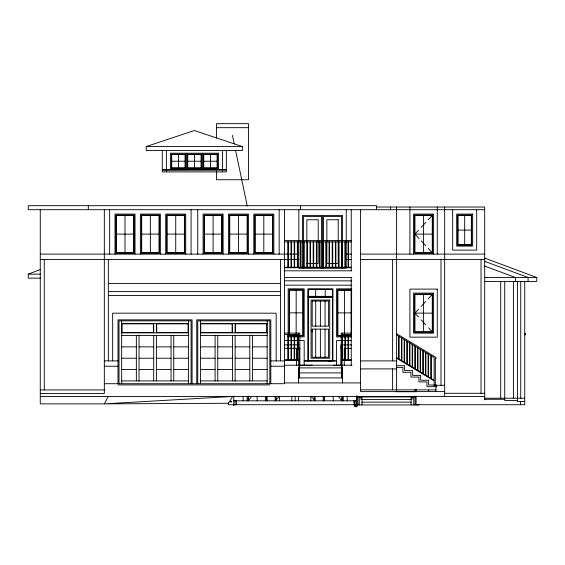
<?xml version="1.0" encoding="UTF-8"?>
<svg xmlns="http://www.w3.org/2000/svg" width="565" height="565" viewBox="0 0 565 565"><rect width="100%" height="100%" fill="white"/><g stroke="black" fill="none" stroke-linecap="round" stroke-linejoin="round"><path stroke-width="0.85" d="M296.145 335.871L296.18 290.163M312.184 332.093L312.184 329.127L328.583 329.141L328.562 357.235L312.184 357.221L312.184 329.127M315.687 296.35L315.687 289.344M325.03 357.235L325.052 329.141M307.861 360.908L307.861 288.835L332.933 288.856L332.884 360.929L336.535 360.929L336.535 365.223M336.535 360.929L336.556 340.575L351.741 340.589M344.283 365.223L344.29 348.33L351.755 348.33M325.186 296.357L325.285 289.351M108.254 396.461L104.327 403.862L40.263 403.862L40.263 209.7M251.121 397.216L248.134 400.804L248.134 396.496M233.776 400.818L356.572 400.804M419.018 238.487L414.922 234.101L418.552 230.188M421.208 227.328L425.749 222.433M428.185 219.813L432.274 215.413L414.922 215.413L414.922 252.781L432.274 252.781L432.274 215.413M418.552 317.043L414.922 313.13L418.552 309.217M421.158 306.414L425.699 301.519M428.185 298.85L432.274 294.443L414.922 294.443L414.922 331.817L432.274 331.817L432.274 294.443M162.282 169.62L226.346 169.521M40.532 278.142L28.25 278.142L28.25 274.138L40.518 269.463M146.264 146.54L194.311 130.522L242.357 146.54L242.357 150.544L146.264 150.544L146.264 146.54L242.357 146.54M233.783 404.766L235.118 404.724L235.118 400.359M162.282 170.27L226.346 170.171M216.473 127.676L248.508 127.676M171.725 161.223L185.073 161.223M187.742 161.223L201.084 161.223M203.753 161.223L217.101 161.223M376.445 207.03L484.699 207.03L484.699 399.907M484.699 209.7L28.25 209.7L28.25 205.695L376.594 205.695L376.594 209.7M458.003 230.096L471.351 230.096M116.334 234.101L133.686 234.101M141.695 234.101L159.048 234.101M166.717 234.101L184.402 234.101M204.424 234.101L221.777 234.101M229.778 234.101L247.131 234.101M254.808 234.101L272.492 234.101M414.922 234.101L432.274 234.101M284.499 240.556L351.232 240.556M284.499 241.891L351.232 241.891M40.263 254.116L298.85 254.116M346.232 254.116L351.296 254.116M360.576 254.116L484.699 254.116M40.263 259.455L298.85 259.455M346.232 259.455L351.296 259.455M360.576 259.455L484.699 259.455M306.859 263.46L318.201 263.46L318.201 219.75L306.859 219.75L306.859 267.252M284.499 267.252L351.232 267.252M284.499 267.754L351.232 267.754M284.499 270.805L351.833 270.805M28.25 274.138L40.263 274.138M284.499 277.479L351.833 277.479M484.699 277.479L536.75 277.479L536.75 281.476L484.699 281.476M108.332 283.482L280.501 283.482M108.332 291.491L280.501 291.491M108.332 295.495L280.501 295.495M289.506 312.848L302.854 312.848M337.891 312.89L351.268 312.89M414.922 313.13L432.274 313.13M121.673 323.519L188.406 323.519M200.42 323.519L267.153 323.519M121.673 332.863L188.406 332.863M200.42 332.863L267.153 332.863M284.499 333.089L299.853 333.089L299.867 365.223L312.184 365.237M351.232 333.089L341.225 333.089L341.225 349.219L342.56 349.219L342.56 333.096M524.737 333.866L525.408 333.866L525.408 334.868L524.737 334.868M284.499 334.423L298.991 334.423M341.225 334.423L351.232 334.423M121.673 335.532L188.406 335.532M200.42 335.532L267.153 335.532M121.673 346.875L136.356 346.875M139.025 346.875L153.708 346.875M156.378 346.875L171.054 346.875M173.723 346.875L188.406 346.875M200.42 346.875L215.103 346.875M217.772 346.875L232.448 346.875M235.118 346.875L249.801 346.875M252.47 346.875L267.153 346.875M298.518 348.089L299.853 348.089M341.225 348.089L342.56 348.089M299.853 349.219L298.518 349.219L298.518 333.096M121.673 358.224L136.356 358.224M139.025 358.224L153.708 358.224M156.378 358.224L171.054 358.224M173.723 358.224L188.406 358.224M200.42 358.224L215.103 358.224M217.772 358.224L232.448 358.224M235.118 358.224L249.801 358.224M252.47 358.224L267.153 358.224M284.499 359.785L299.535 359.785L299.535 365.287M341.578 359.785L351.232 359.785M284.499 360.279L299.083 360.279L299.083 365.287M342.023 360.279L351.232 360.279M104.327 360.894L118.007 360.894M270.819 360.894L284.499 360.894M335.186 360.929L304.189 360.929L332.382 360.929L332.432 297.367L308.356 297.345L308.356 360.908M360.576 360.894L396.609 360.894M328.562 360.929L331.387 360.929M284.499 365.223L352.002 365.223M396.609 365.696L404.618 365.696L404.618 370.605L412.627 370.605L412.627 375.372L420.635 375.372L420.635 380.21L428.644 380.21L428.644 385.048L436.653 385.048L436.653 386.735L426.956 386.735L426.956 381.898L418.948 381.898L418.948 377.06L410.946 377.06L410.946 372.293L402.937 372.293L402.937 367.384L396.609 367.384M104.327 366.226L118.007 366.226M270.819 366.226L284.499 366.226M360.576 368.896L396.609 368.896M121.673 369.567L136.356 369.567M139.025 369.567L153.708 369.567M156.378 369.567L171.054 369.567M173.723 369.567L188.406 369.567M200.42 369.567L215.103 369.567M217.772 369.567L232.448 369.567M235.118 369.567L249.801 369.567M252.47 369.567L267.153 369.567M298.518 372.9L342.56 372.9M298.518 377.907L342.56 377.907M121.673 380.909L188.406 380.909M200.42 380.909L267.153 380.909M284.499 382.915L360.576 382.915M104.327 383.713L284.499 383.713L284.499 209.7M118.007 384.913L269.823 384.913M436.653 385.302L444.662 385.302M360.576 389.843L435.982 389.885M40.263 389.928L104.327 389.928M444.662 391.609L360.576 391.609L360.576 209.7M395.938 391.7L415.219 391.7M444.662 393.304L484.699 393.304M40.263 393.473L104.327 393.473L104.327 209.7M40.263 396.461L484.699 396.468M357.956 396.934L415.091 396.934M484.699 398.219L524.737 398.219M484.699 399.286L504.722 399.286M517.399 400.472L504.722 400.472L504.722 281.476M524.737 401.433L517.399 401.433L517.399 281.476M361.96 402.16L411.087 402.16M357.956 404.724L228.444 404.724L228.444 402.266M416.094 404.724L524.737 404.724L524.737 281.476M419.096 404.936L353.951 404.936L353.951 400.543M355.95 406.609L354.615 406.701L354.615 400.458M284.499 280.819L351.67 280.883M284.499 285.141L351.882 285.205M351.776 288.87L336.556 288.856L336.556 336.91L351.741 336.917M307.861 296.844L332.933 296.865M298.285 336.874L288.171 336.867L288.171 288.821L304.189 288.835L304.189 336.881L299.973 336.881M284.499 340.54L298.2 340.547M299.909 340.547L304.189 340.554L304.189 365.223M284.499 344.862L299.012 344.869M351.748 344.911L340.872 344.904L340.857 365.223L333.548 365.251M284.499 348.28L296.441 348.287L296.441 365.223M524.737 333.802L525.408 333.866M484.699 258.12L536.75 277.479M484.699 261.348L528.077 277.479L528.077 281.476M484.699 266.066L515.393 277.479L515.393 281.476M396.609 333.668L435.989 357.454L435.989 358.789L435.318 358.387L435.318 385.966M396.609 335.003L434.146 357.68L434.146 380.231L396.609 357.553M396.609 358.224L434.146 380.902L434.146 385.966M421.208 240.838L425.763 245.719M421.158 319.846L425.699 324.741M428.637 327.905L432.274 331.817M428.185 248.31L432.274 252.781M338.689 396.884L341.889 400.804L341.889 396.559M232.448 135.395L234.256 144.011M235.52 150.05L247.272 206.084M520.732 281.476L520.732 398.219M520.443 401.256L520.443 404.724M513.394 281.476L513.394 398.219M500.717 281.476L500.717 398.219M481.027 259.455L481.027 393.304M476.691 209.7L476.691 250.118L452.664 250.118L452.664 209.7M464.677 215.413L464.677 244.779M444.662 207.03L444.662 396.461M440.99 259.455L440.99 385.302M437.275 207.03L437.275 254.116M435.982 386.735L435.982 391.609M433.609 254.116L433.609 214.079L413.587 214.079L413.587 254.116M431.264 355.936L431.264 378.486M430.834 355.675L430.834 378.232M428.545 354.297L428.545 376.848M428.644 389.97L428.644 391.609M428.115 354.036L428.115 376.587M425.876 352.68L425.876 375.238M425.445 352.426L425.445 374.976M423.595 215.413L423.595 252.781M423.595 294.443L423.595 331.817M423.256 351.098L423.256 373.656M422.832 350.844L422.832 373.394M420.6 349.495L420.6 372.045M420.169 349.234L420.169 371.784M417.966 347.906L417.966 370.456M417.535 347.645L417.535 370.195M416.094 389.165L416.094 391.792M416.094 396.051L416.094 404.936M415.296 346.288L415.296 368.846M415.091 389.165L415.091 391.792M415.091 396.143L415.091 404.936M414.865 346.034L414.865 368.585M413.757 397.146L413.757 404.936M412.627 344.678L412.627 367.229M412.203 344.417L412.203 366.975M412.09 396.92L412.09 399.49L360.957 399.49L360.957 396.92M411.087 396.92L411.087 404.936M409.95 343.061L409.95 365.611M409.915 207.03L409.915 254.116M409.519 342.8L409.519 365.357M407.273 341.444L407.273 363.994M406.842 341.182L406.842 363.733M404.597 339.826L404.597 362.377M404.166 339.565L404.166 362.116M401.92 338.209L401.92 360.76M401.489 337.948L401.489 360.498M399.088 336.5L399.088 359.05M398.657 336.239L398.657 358.789M396.609 207.03L396.609 391.609M392.611 259.455L392.611 360.894M392.611 368.896L392.611 389.843M390.563 207.03L390.563 209.7M361.96 396.92L361.96 404.936M359.291 397.146L359.291 404.936M357.956 396.009L357.956 404.936M356.953 396.03L356.953 406.814L356.572 406.814L356.572 395.945M355.95 400.458L355.95 406.701M351.232 209.7L351.232 270.805M351.232 277.479L351.232 365.223M348.563 241.891L348.563 267.252M348.563 334.423L348.563 359.785M348.061 241.891L348.061 267.252M348.061 334.423L348.061 359.785M347.228 396.432L347.228 400.804M346.232 209.7L346.232 268.135L298.85 268.135L298.85 209.7M345.399 241.891L345.399 267.252M345.399 334.423L345.399 359.785M344.897 241.891L344.897 267.252M344.897 334.423L344.897 359.785M344.586 290.198L344.586 335.575M343.223 396.468L343.223 400.804M342.56 268.135L342.56 215.413L302.522 215.413L302.522 268.135M342.56 382.915L342.56 367.9L298.518 367.9L298.518 382.915M342.228 241.891L342.228 267.252M342.228 334.423L342.228 359.785M342.228 396.496L342.228 400.804M342.058 348.471L342.058 377.907M341.726 241.891L341.726 267.252M341.726 349.29L341.726 359.785M341.557 268.135L341.557 216.416L323.54 216.416L323.54 268.135M341.557 348.471L341.557 377.907M339.057 241.891L339.057 267.252M338.555 241.891L338.555 267.252M335.885 241.891L335.885 267.252M335.384 241.891L335.384 267.252M333.216 396.722L333.216 400.804M332.714 241.891L332.714 267.252M332.213 241.891L332.213 267.252M329.543 241.891L329.543 267.252M329.049 241.891L329.049 267.252M326.379 241.891L326.379 267.252M325.878 241.891L325.878 267.252M325.066 301.046L325.066 326.139M324.543 396.432L324.543 400.804M324.211 396.524L324.211 400.804M323.208 241.891L323.208 267.252M323.208 396.468L323.208 400.804M322.707 241.891L322.707 267.252M322.537 215.413L322.537 268.135M321.541 268.135L321.541 216.416L303.518 216.416L303.518 268.135M320.39 301.039L320.39 326.139M320.383 329.134L320.383 357.228M320.037 241.891L320.037 267.252M319.536 241.891L319.536 267.252M316.866 241.891L316.866 267.252M316.365 241.891L316.365 267.252M315.722 301.039L315.722 326.139M315.715 329.134L315.715 357.228M315.199 396.468L315.199 400.804L310.863 396.136L310.863 400.804M314.197 396.312L314.197 400.804M313.695 241.891L313.695 267.252M313.194 241.891L313.194 267.252M310.531 241.891L310.531 267.252M310.03 241.891L310.03 267.252M307.36 241.891L307.36 267.252M304.189 241.891L304.189 267.252M303.688 241.891L303.688 267.252M301.018 241.891L301.018 267.252M300.516 205.695L300.516 209.7M300.516 241.891L300.516 267.252M299.514 348.471L299.514 377.907M299.019 348.471L299.019 377.907M298.518 359.785L298.532 360.279M298.518 396.524L298.518 400.804M297.847 241.891L297.847 267.252M297.847 334.423L297.847 359.785M297.345 241.891L297.345 267.252M297.345 334.423L297.345 359.785M295.177 396.496L295.177 400.804M294.676 241.891L294.676 267.252M294.676 334.423L294.676 359.785M294.181 241.891L294.181 267.252M294.181 334.423L294.181 359.785M291.844 396.524L291.844 400.804M291.512 241.891L291.512 267.252M291.512 334.423L291.512 359.785M291.01 241.891L291.01 267.252M291.01 334.423L291.01 359.785M288.341 241.891L288.341 267.252M288.341 334.423L288.341 359.785M287.839 241.891L287.839 267.252M287.839 334.423L287.839 359.785M280.501 259.455L280.501 360.894M279.498 400.804L279.498 396.136L275.162 400.804L275.162 396.468M279.166 209.7L279.166 254.116M276.158 360.894L276.158 313.18L112.668 313.18L112.668 360.894M276.158 396.312L276.158 400.804M273.827 254.116L273.827 214.079L253.805 214.079L253.805 254.116M270.819 383.713L270.819 319.854L196.747 319.854L196.747 383.713M269.823 383.713L269.823 320.849L197.75 320.849L197.75 383.713M267.153 320.849L267.153 383.713M267.153 396.468L267.153 400.804M266.15 396.496L266.15 400.804M265.818 396.559L265.818 400.804M263.813 215.413L263.813 252.781M257.139 396.644L257.139 400.804M252.47 335.532L252.47 380.909M249.801 335.532L249.801 380.909M248.466 254.116L248.466 214.079L228.444 214.079L228.444 254.116M248.466 396.065L248.466 400.804M247.131 396.468L247.131 400.804M243.127 396.432L243.127 400.804M238.458 215.413L238.458 252.781M236.453 400.387L236.453 404.724M235.118 323.519L235.118 332.863M235.118 335.532L235.118 380.909M233.783 396.051L233.783 405.599M232.448 323.519L232.448 332.863M232.448 335.532L232.448 380.909M226.346 150.544L226.346 171.894L162.282 171.894L162.282 150.544M223.111 254.116L223.111 214.079L203.089 214.079L203.089 254.116M222.44 150.544L222.44 171.894M217.772 335.532L217.772 380.909M216.473 138.15L216.473 123.671L248.508 123.671L248.508 179.727L216.473 179.727L216.473 171.047M215.103 335.532L215.103 380.909M213.097 215.413L213.097 252.781M210.427 154.549L210.427 167.89M202.418 153.214L202.418 169.225M200.42 320.849L200.42 383.713M197.75 209.7L197.75 254.116M194.416 154.549L194.416 167.89M192.079 383.713L192.079 319.854L118.007 319.854L118.007 383.713M191.076 209.7L191.076 254.116M191.076 383.713L191.076 320.849L119.003 320.849L119.003 383.713M188.406 320.849L188.406 383.713M186.408 153.214L186.408 169.225M185.737 254.116L185.737 214.079L165.722 214.079L165.722 254.116M178.399 154.549L178.399 167.89M175.729 215.413L175.729 252.781M173.723 335.532L173.723 380.909M171.054 335.532L171.054 380.909M166.385 150.544L166.385 171.894M160.382 254.116L160.382 214.079L140.36 214.079L140.36 254.116M156.378 323.519L156.378 332.863M156.378 335.532L156.378 380.909M153.708 323.519L153.708 332.863M153.708 335.532L153.708 380.909M150.368 215.413L150.368 252.781M139.025 335.532L139.025 380.909M136.356 335.532L136.356 380.909M135.021 254.116L135.021 214.079L114.999 214.079L114.999 254.116M125.013 215.413L125.013 252.781M121.673 320.849L121.673 383.713M109.667 209.7L109.667 254.116M108.332 259.455L108.332 360.894M88.31 205.695L88.31 209.7M44.268 259.455L44.268 389.928M312.205 301.039L312.184 326.139L328.59 326.139L328.604 301.046L312.205 301.039M329.741 300.05L329.699 358.238L311.047 358.224L311.047 300.036L329.741 300.05M351.289 290.205L351.253 335.582L337.891 335.575L337.891 290.191L351.289 290.205M351.621 289.873L351.585 335.914L337.552 335.907L337.552 289.859L351.621 289.873M232.646 396.461L228.444 403.276L104.327 403.862L232.646 396.461M218.436 153.214L170.39 153.214L170.39 169.225L218.436 169.225L218.436 153.214M185.405 154.21L171.393 154.21L171.393 168.229L185.405 168.229L185.405 154.21M201.423 154.21L187.403 154.21L187.403 168.229L201.423 168.229L201.423 154.21M217.433 154.21L203.421 154.21L203.421 168.229L217.433 168.229L217.433 154.21M185.073 154.549L171.725 154.549L171.725 167.89L185.073 167.89L185.073 154.549M201.084 154.549L187.742 154.549L187.742 167.89L201.084 167.89L201.084 154.549M217.101 154.549L203.753 154.549L203.753 167.89L217.101 167.89L217.101 154.549M472.686 214.079L456.668 214.079L456.69 246.114L472.686 246.114L472.686 214.079M134.018 215.081L116.002 215.081L116.002 253.12L134.018 253.12L134.018 215.081M159.379 215.081L141.363 215.081L141.363 253.12L159.379 253.12L159.379 215.081M184.734 215.081L166.717 215.081L166.717 253.12L184.734 253.12L184.734 215.081M222.109 215.081L204.092 215.081L204.092 253.12L222.109 253.12L222.109 215.081M247.463 215.081L229.447 215.081L229.447 253.12L247.463 253.12L247.463 215.081M272.824 215.081L254.808 215.081L254.808 253.12L272.824 253.12L272.824 215.081M432.606 215.081L414.59 215.081L414.59 253.12L432.606 253.12L432.606 215.081M471.683 215.081L457.671 215.081L457.671 245.111L471.683 245.111L471.683 215.081M133.686 215.413L116.334 215.413L116.334 252.781L133.686 252.781L133.686 215.413M159.048 215.413L141.695 215.413L141.695 252.781L159.048 252.781L159.048 215.413M184.402 215.413L167.056 215.413L167.056 252.781L184.402 252.781L184.402 215.413M221.777 215.413L204.424 215.413L204.424 252.781L221.777 252.781L221.777 215.413M247.131 215.413L229.778 215.413L229.778 252.781L247.131 252.781L247.131 215.413M272.492 215.413L255.14 215.413L255.14 252.781L272.492 252.781L272.492 215.413M471.351 215.413L458.003 215.413L458.003 244.779L471.351 244.779L471.351 215.413M338.223 219.75L326.874 219.75L326.874 263.46L338.223 263.46L338.223 219.75M437.275 289.103L409.915 289.103L409.915 337.157L437.275 337.157L437.275 289.103M433.609 293.108L413.587 293.108L413.587 333.152L433.609 333.152L433.609 293.108M432.606 294.111L414.59 294.111L414.59 332.149L432.606 332.149L432.606 294.111M153.376 323.851L122.012 323.851L122.012 332.531L153.376 332.531L153.376 323.851M188.074 323.851L156.71 323.851L156.71 332.531L188.074 332.531L188.074 323.851M232.116 323.851L200.752 323.851L200.752 332.531L232.116 332.531L232.116 323.851M266.821 323.851L235.457 323.851L235.457 332.531L266.821 332.531L266.821 323.851M231.657 401.284L230.322 401.284L230.322 401.955L231.657 401.955L231.657 401.284M332.432 289.358L308.356 289.337L308.356 296.343L332.432 296.364L332.432 289.358M303.186 289.838L289.174 289.824L289.174 335.871L303.186 335.878L303.186 289.838M302.854 290.17L289.506 290.156L289.506 335.539L302.854 335.546L302.854 290.17"/></g></svg>
